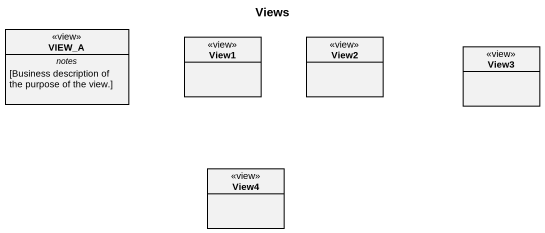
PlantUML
@startuml
title Views
hide circle
hide empty members
class VIEW_A <<view>> {
  -- notes --
  [Business description of the purpose of the view.]
}
class View1 <<view>>
class View2 <<view>>
class View3 <<view>>
class View4 <<view>>
@enduml
